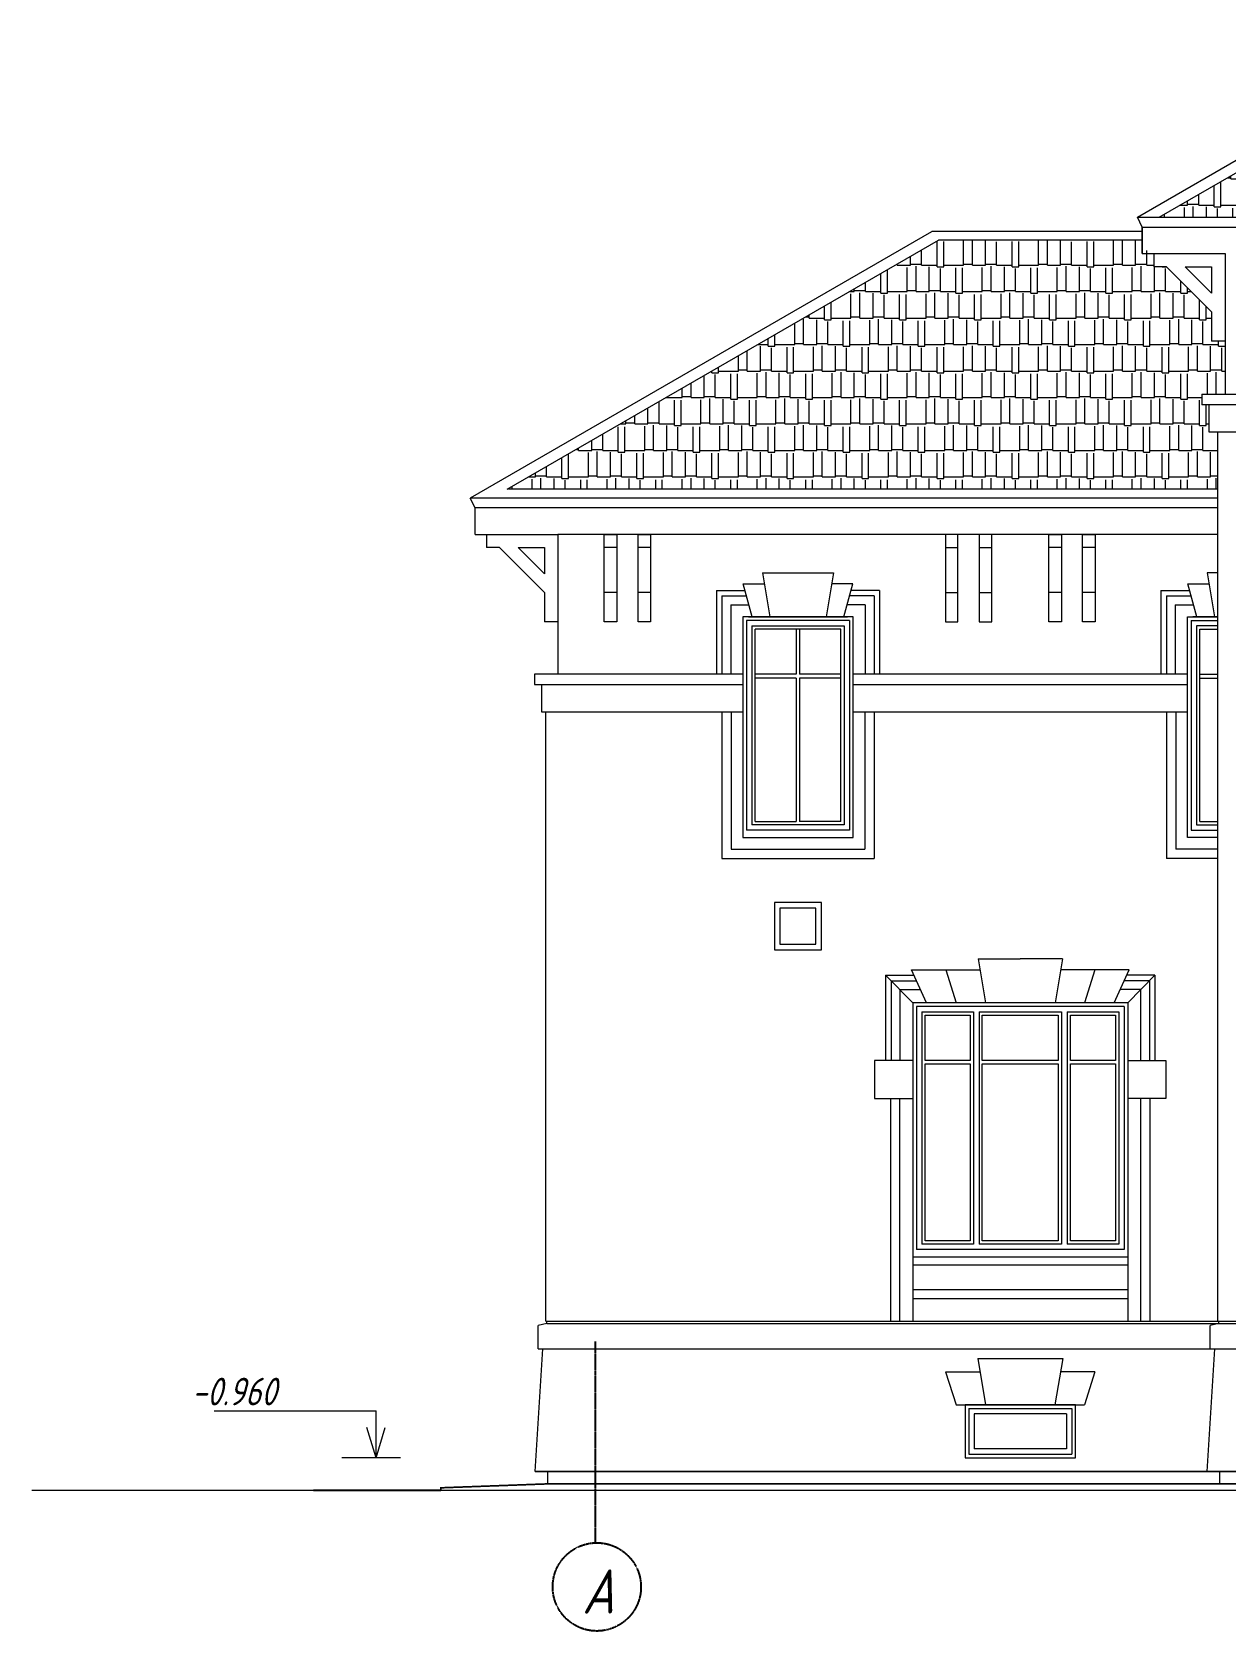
# Model space of a CAD drawing. Header units: millimetres. Extents: x 74752 to 193506, y -83124 to -13126.
# Drawn here: x 136420 to 147233, y -30960 to -16462 of the extents above; entities that cross this region are included whole.
import ezdxf

# ---------------------------------------------------------------- set-up
doc = ezdxf.new("R2010")
doc.units = ezdxf.units.MM
doc.linetypes.add('CENTER2', pattern=[1.125, 0.75, -0.125, 0.125, -0.125])
doc.layers.add('axis', color=40, linetype='CENTER2')
doc.layers.add('wall', color=5, linetype='Continuous')
doc.styles.add('ESKD', font='eskd.shx', dxfattribs={"oblique": 15})

msp = doc.modelspace()

# ---------------------------------------------------------------- hatches: boundary and pattern name
at = {"layer": 'wall', "linetype": 'Continuous', "lineweight": 15, "ltscale": 0.13, "true_color": 0x8f9991}
h = msp.add_hatch(dxfattribs=at)
h.set_pattern_fill('AR-RSHKE', color=252, scale=20, style=0)
h.set_pattern_definition([(0, (-6969595.44, 1255166.4), (510, 240), [120, -100, 140, -60, 180, -80]), (0, (-6969475.44, 1255176.4), (510, 240), [100, -380, 80, -120]), (0, (-6969235.44, 1255151.4), (510, 240), [60, -620]), (90, (-6969595.44, 1255166.4), (-170, 240), [230, -730]), (90, (-6969475.44, 1255166.4), (-170, 240), [225, -735]), (90, (-6969375.44, 1255166.4), (-170, 240), [210, -750]), (90, (-6969235.44, 1255151.4), (-170, 240), [230, -730]), (90, (-6969175.44, 1255151.4), (-170, 240), [230, -730]), (90, (-6968995.44, 1255166.4), (-170, 240), [220, -740])])
h.paths.add_polyline_path([(149347.9, -16576.6), (148744.6, -16925), (146637.6, -18141.5), (152058.3, -18141.5)])
h = msp.add_hatch(dxfattribs=at)
h.set_pattern_fill('AR-RSHKE', color=252, scale=20, style=0)
h.set_pattern_definition([(0, (-6975506.88, 1252703.6), (510, 240), [120, -100, 140, -60, 180, -80]), (0, (-6975386.88, 1252713.6), (510, 240), [100, -380, 80, -120]), (0, (-6975146.88, 1252688.6), (510, 240), [60, -620]), (90, (-6975506.88, 1252703.6), (-170, 240), [230, -730]), (90, (-6975386.88, 1252703.6), (-170, 240), [225, -735]), (90, (-6975286.88, 1252703.6), (-170, 240), [210, -750]), (90, (-6975146.88, 1252688.6), (-170, 240), [230, -730]), (90, (-6975086.88, 1252688.6), (-170, 240), [230, -730]), (90, (-6974906.88, 1252703.6), (-170, 240), [220, -740])])
h.paths.add_polyline_path([(146482.7, -18350.8), (144634.6, -18352.2), (140728.4, -20607.9), (147167.7, -20607.5), (147167.7, -20091.5), (147095.5, -20091.5), (147088.3, -19840.4), (147023.3, -19841.5), (147023.3, -19746.5), (147233.3, -19742.5), (147231.4, -19264.5), (147111.4, -19264.5), (147111.4, -18998.8), (146703.3, -18590.7), (146588.1, -18590.7)])

# ---------------------------------------------------------------- linework, layer by layer
at = {"layer": 'axis'}
msp.add_line((141527.8, -30160.1, -48344), (141527.8, -28335.8, -48344), dxfattribs=at)
at = {"layer": 'axis', "color": 18, "true_color": 0x000000}
msp.add_circle((141539.8, -30559.9, -48344), 400, dxfattribs=at)
at = {"layer": 'wall', "color": 250, "linetype": 'Continuous', "lineweight": 15, "ltscale": 0.13}
for p, q in [((146439, -18141.5, -48344.7), (149347.9, -16462, -48344.7)), ((146637.6, -18141.5, -48345.4), (149347.9, -16576.6, -48345.4)), ((146482.9, -18231.3, -48344.7), (146439, -18141.5, -48344.7)), ((146439, -18141.5, -48344.7), (152256.8, -18141.5, -48344.7)), ((146482.7, -18470.9, -48344.7), (146482.7, -18230.9, -48344.7)), ((146482.7, -18230.9, -48345.4), (152213.2, -18230.9, -48345.4)), ((146482.7, -18231.3, -48344.7), (146482.7, -18470.9, -48344.7)), ((140395.5, -20684.5, -54750.8), (144576.1, -18270.8, -54750.8)), ((140728.4, -20607.5, -54750.8), (144637, -18350.8, -54750.8)), ((146482.7, -18270.8, -51547.4), (144576.1, -18270.8, -51547.4)), ((146482.7, -18350.8, -51547.4), (144637, -18350.8, -51547.4)), ((146482.7, -18470.9, -48344.7), (147233.3, -18470.9, -48344.7)), ((146588.1, -18470.7, -48344.7), (146588.1, -18590.7, -48344.7)), ((147233.3, -18470.9, -48344.7), (147233.3, -18918.4, -48344.7)), ((146703.3, -18590.7, -48344.7), (146588.1, -18590.7, -48344.7)), ((147111.4, -18998.8, -48344.7), (146703.3, -18590.7, -48344.7)), ((146873, -18590.7, -48344.7), (147111.4, -18590.7, -48344.7)), ((147111.4, -18829.1, -48344.7), (146873, -18590.7, -48344.7)), ((147111.4, -18590.7, -48344.7), (147111.4, -18829.1, -48344.7)), ((147233.3, -18918.3, -48344.7), (147233.3, -19742.5, -48382.1)), ((147111.4, -18998.8, -48344.7), (147111.4, -19264.5, -48344.7)), ((147231.4, -19264.5, -48344.7), (147111.4, -19264.5, -48344.7)), ((147023.3, -19745.5, -48382.1), (147023.3, -19841.5, -48382.1)), ((147023.3, -19746.5, -48478.5), (151672.5, -19746.5, -48478.5)), ((151672.5, -19841.5, -48478.5), (147023.3, -19841.5, -48478.5)), ((147088.3, -20091.5, -48382.1), (147088.3, -19840.4, -48382.1)), ((151607.5, -20091.5, -48478.5), (147088.3, -20091.5, -48478.5)), ((147167.7, -28151.1, -48344.7), (147167.7, -20091.5, -48344.7)), ((140436.4, -20777.4, -48344.7), (140392.6, -20687.5, -48344.7)), ((147167.7, -20687.5, -51548.8), (140392.6, -20687.5, -48344.7)), ((147167.7, -20607.5, -51548.8), (140739.1, -20607.5, -48344.7)), ((140436.2, -21016.9, -48344.7), (140436.2, -20776.9, -48344.7)), ((140436.2, -21016.9, -48344.7), (140436.2, -20776.9, -48344.7)), ((147167.7, -20776.9, -51548.8), (140436.2, -20776.9, -48344.7)), ((140435.5, -21017.4, -48344.7), (141186.1, -21017.4, -48344.7)), ((140541, -21017.2, -48344.7), (140541, -21137.2, -48344.7)), ((140541, -21017.2, -48344.7), (140541, -21137.2, -48344.7)), ((147167.7, -21017.4, -51548.8), (141186.1, -21017.4, -48344.7)), ((141186.1, -21017.4, -48344.7), (141186.1, -21464.9, -48344.7)), ((140656.2, -21137.2, -48344.7), (140541, -21137.2, -48344.7)), ((140656.2, -21137.2, -48344.7), (140541, -21137.2, -48344.7)), ((141064.3, -21545.3, -48344.7), (140656.2, -21137.2, -48344.7)), ((141064.3, -21545.3, -48344.7), (140656.2, -21137.2, -48344.7)), ((140825.9, -21137.2, -48344.7), (141064.3, -21137.2, -48344.7)), ((141064.3, -21375.6, -48344.7), (140825.9, -21137.2, -48344.7)), ((140825.9, -21137.2, -48344.7), (141064.3, -21137.2, -48344.7)), ((141064.3, -21375.6, -48344.7), (140825.9, -21137.2, -48344.7)), ((141064.3, -21137.2, -48344.7), (141064.3, -21375.6, -48344.7)), ((141064.3, -21137.2, -48344.7), (141064.3, -21375.6, -48344.7)), ((141722.6, -21137.2, -48344.7), (141607.4, -21137.2, -48344.7)), ((142028.5, -21137.2, -48344.7), (141913.3, -21137.2, -48344.7)), ((144697.3, -21137.2, -48344.7), (144812.5, -21137.2, -48344.7)), ((145003.3, -21137.2, -48344.7), (145118.5, -21137.2, -48344.7)), ((145752.4, -21137.2, -48344.7), (145637.2, -21137.2, -48344.7)), ((146058.4, -21137.2, -48344.7), (145943.2, -21137.2, -48344.7)), ((143041.1, -21366.5, -51385.8), (143684.7, -21366.5, -51346.8)), ((143041.1, -21366.5, -51399.3), (143107.9, -21764.7, -51301.4)), ((143684.7, -21366.5, -51399.3), (143617.9, -21764.7, -51301.4)), ((147167.7, -21366.5, -51352.6), (147070.9, -21366.5, -51346.8)), ((147070.9, -21366.5, -51399.3), (147137.7, -21764.7, -51301.4)), ((141064.3, -21545.3, -48344.7), (141064.3, -21811, -48344.7)), ((141064.3, -21545.3, -48344.7), (141064.3, -21811, -48344.7)), ((141186.1, -21464.7, -48344.7), (141186.1, -22079.2, -51949.8)), ((141186.1, -21464.7, -48344.7), (141186.1, -22284.3, -51949.8)), ((141722.6, -21544.5, -48344.7), (141607.4, -21544.5, -48344.7)), ((142028.5, -21544.5, -48344.7), (141913.3, -21544.5, -48344.7)), ((142622.9, -21524.7, -51386.5), (142622.9, -22284.3, -47952.1)), ((142622.9, -21524.7, -51384.6), (142882, -21524.7, -51365)), ((142672.9, -21575.6, -51376.5), (142672.9, -22284.3, -47942.4)), ((142672.9, -21575.6, -51376.5), (142895.9, -21575.6, -51376.5)), ((142865.7, -21464.7, -50869.4), (143057.7, -21464.7, -50853.3)), ((142947.6, -21764.7, -50940), (142865.7, -21464.7, -50942.4)), ((143860.2, -21464.7, -50869.4), (143668.1, -21464.7, -50853.3)), ((143778.2, -21764.7, -50940), (143860.2, -21464.7, -50942.4)), ((144052.9, -21575.6, -51376.5), (143829.9, -21575.6, -51376.5)), ((144102.9, -21524.7, -51385.7), (143843.8, -21524.7, -51366.1)), ((144052.9, -21575.6, -51376.5), (144052.9, -22284.3, -48344.1)), ((144102.9, -21524.7, -51386.5), (144102.9, -22284.3, -48353.8)), ((144697.3, -21544.5, -48344.7), (144812.5, -21544.5, -48344.7)), ((145003.3, -21544.5, -48344.7), (145118.5, -21544.5, -48344.7)), ((145752.4, -21544.5, -48344.7), (145637.2, -21544.5, -48344.7)), ((146058.4, -21544.5, -48344.7), (145943.2, -21544.5, -48344.7)), ((146652.7, -21524.7, -51386.5), (146652.7, -22284.3, -48353.8)), ((146652.7, -21524.7, -51385.7), (146911.9, -21524.7, -51366.1)), ((146702.7, -21575.6, -51376.5), (146702.7, -22284.3, -48344.1)), ((146702.7, -21575.6, -51376.5), (146925.8, -21575.6, -51376.5)), ((146895.5, -21464.7, -50869.4), (147087.6, -21464.7, -50853.3)), ((146977.5, -21764.7, -50940), (146895.5, -21464.7, -50942.4)), ((142752.9, -21654.7, -51376.7), (142917.6, -21654.7, -51364.2)), ((142752.9, -21654.7, -51376.7), (142752.9, -22284.3, -47952.5)), ((143972.9, -21654.7, -51377.8), (143808.2, -21654.7, -51365.3)), ((143972.9, -21654.7, -51376.7), (143972.9, -22284.3, -48355)), ((146782.7, -21654.7, -51377.8), (146947.4, -21654.7, -51365.3)), ((146782.7, -21654.7, -51376.7), (146782.7, -22284.3, -48355)), ((141184.3, -21811, -48344.7), (141064.3, -21811, -48344.7)), ((141184.3, -21811, -48344.7), (141064.3, -21811, -48344.7)), ((143862.9, -21764.7, -51366.3), (142862.9, -21764.7, -51366.3)), ((142862.9, -21764.7, -51366.3), (142862.9, -23764.7, -47940.8)), ((143829.9, -21797.7, -51337.7), (142895.9, -21797.7, -51366.3)), ((142895.9, -21797.7, -51366.3), (142895.9, -23699.7, -47931.2)), ((142913.1, -21764.7, -51366.3), (143812.7, -21764.7, -51366.3)), ((142944.7, -21846.7, -51366.3), (143781.1, -21846.7, -51339.3)), ((142944.7, -21846.7, -51366.3), (142944.7, -23650.7, -47931.2)), ((143347.9, -21876.6, -51732.1), (143347.9, -22284.3, -52863.3)), ((143377.9, -21876.6, -51732.1), (143377.9, -22284.3, -52863.3)), ((143781.1, -21846.7, -51366.3), (143781.1, -23650.7, -47931.2)), ((143829.9, -21797.7, -51366.3), (143829.9, -23699.7, -47931.2)), ((143862.9, -23764.7, -47940.8), (143862.9, -21764.7, -51366.3)), ((146892.7, -23764.7, -47940.8), (146892.7, -21764.7, -51366.3)), ((146892.7, -21764.7, -51366.3), (147167.7, -21764.7, -51366.3)), ((146925.7, -21797.7, -51337.7), (147167.7, -21797.7, -51345.1)), ((146925.7, -21797.7, -51366.3), (146925.7, -23699.7, -47931.2)), ((147167.7, -21764.7, -51366.3), (146943, -21764.7, -51366.3)), ((147167.7, -21846.7, -51345.5), (146974.5, -21846.7, -51339.3)), ((146974.5, -21846.7, -51366.3), (146974.5, -23650.7, -47931.2)), ((141186.1, -22284.3, -51949.8), (140976.2, -22284.3, -51949.8)), ((140976.2, -22284.3, -51949.8), (140976.2, -22379.2, -51949.8)), ((142862.9, -22284.3, -52926.2), (140976.2, -22284.3, -51949.8)), ((140976.2, -22284.3, -51949.8), (140976.2, -22379.2, -51949.8)), ((143347.9, -22284.3, -50569.1), (142974.7, -22284.3, -48343.2)), ((143347.9, -22321.7, -50569.1), (142974.7, -22321.6, -48343.2)), ((143347.9, -22321.7, -52863.3), (143347.9, -23620.9, -48306.6)), ((143751.1, -22284.3, -52973.8), (143377.9, -22284.3, -50748)), ((143751.1, -22321.7, -52973.8), (143377.9, -22321.7, -50748)), ((143377.9, -22321.7, -52863.3), (143377.9, -23620.9, -48306.6)), ((146892.7, -22284.3, -55011.7), (143862.9, -22284.3, -53443.7)), ((147004.6, -22284.3, -52973.8), (147167.7, -22284.3, -52000.7)), ((147004.6, -22321.7, -52973.8), (147167.7, -22321.7, -52000.7)), ((140976.2, -22379.2, -51949.8), (141186.1, -22379.2, -51949.8)), ((140976.2, -22379.2, -51949.8), (142862.9, -22379.2, -52926.2)), ((141041.2, -22629.2, -51949.8), (141041.2, -22379.2, -51949.8)), ((141041.2, -22629.2, -51949.8), (141041.2, -22379.2, -51949.8)), ((143862.9, -22379.2, -53443.7), (146892.7, -22379.2, -55011.7)), ((142862.9, -22629.2, -52902.6), (141041.2, -22629.2, -51949.8)), ((141077.6, -28151.1, -48553), (141077.6, -22629.2, -51949.8)), ((142672.6, -22629.2, -48000.7), (142672.6, -23955.9, -48003.8)), ((142757, -22629.2, -47944.1), (142757, -23871.5, -47948.6)), ((146892.7, -22629.2, -55010.2), (143862.9, -22629.2, -53425.6)), ((143968.8, -22629.2, -48346.8), (143968.8, -23871.5, -47948.6)), ((144053.2, -22629.2, -48403.3), (144053.2, -23955.9, -48003.8)), ((146702.4, -22629.2, -48403.3), (146702.4, -23955.9, -48003.8)), ((146786.8, -22629.2, -48346.8), (146786.8, -23871.5, -47948.6)), ((142974.7, -23620.9, -48306.6), (143347.9, -23620.9, -48306.6)), ((143751.1, -23620.9, -48306.6), (143377.9, -23620.9, -48306.6)), ((147004.6, -23620.9, -48306.6), (147167.7, -23620.9, -48306.6)), ((142862.9, -23764.7, -47914.4), (143862.9, -23764.7, -47914.4)), ((143829.9, -23699.7, -47914.4), (142895.9, -23699.7, -47914.4)), ((143781.1, -23650.7, -47914.4), (142944.7, -23650.7, -47914.4)), ((147167.7, -23764.7, -47914.4), (146892.7, -23764.7, -47914.4)), ((146925.7, -23699.7, -47914.4), (147167.7, -23699.7, -47914.4)), ((146974.5, -23650.7, -47914.4), (147167.7, -23650.7, -47914.4)), ((142757, -23871.5, -47940.8), (143968.8, -23871.5, -47940.8)), ((147167.7, -23871.5, -47940.8), (146786.8, -23871.5, -47940.8)), ((142672.6, -23955.9, -47940.8), (144053.2, -23955.9, -47940.8)), ((147167.7, -23955.9, -47940.8), (146702.4, -23955.9, -47940.8)), ((144995.3, -24864.9, -51447.2), (145377.8, -24864.9, -51424)), ((144995.3, -24864.9, -51460.7), (145063.1, -25264.9, -51473.5)), ((145760.4, -24864.9, -51447.2), (145377.8, -24864.9, -51424)), ((145760.4, -24864.9, -51460.7), (145692.5, -25264.9, -51473.5)), ((144157.1, -25014.9, -51528.4), (144413.7, -25014.9, -51509)), ((144157.1, -25014.9, -51518.4), (144157.1, -25786.1, -51520.9)), ((144403, -25264.9, -51518.6), (144157.1, -25014.9, -51518.4)), ((144207.1, -25065.7, -51518.5), (144437, -25065.7, -51518.5)), ((144207.1, -25065.7, -51518.6), (144207.1, -25786.1, -51520.9)), ((144390.9, -24964.9, -51510.8), (145012.2, -24964.9, -51463.8)), ((144528.2, -25264.9, -51538.1), (144390.9, -24964.9, -51538.9)), ((144701.5, -24964.9, -51539.3), (144795.6, -25264.9, -51538.4)), ((146364.8, -24964.9, -51510.8), (145743.4, -24964.9, -51463.8)), ((146054.1, -24964.9, -51539.3), (145960, -25264.9, -51538.4)), ((146227.5, -25264.9, -51538.1), (146364.8, -24964.9, -51538.9)), ((146548.6, -25065.7, -51518.5), (146318.6, -25065.7, -51518.5)), ((146598.6, -25014.9, -51528.4), (146341.9, -25014.9, -51509)), ((146352.7, -25264.9, -51518.6), (146598.6, -25014.9, -51518.4)), ((146548.6, -25065.7, -51518.6), (146548.6, -25786.1, -51520.9)), ((146598.6, -25014.9, -51518.4), (146598.6, -25786.1, -51520.9)), ((144287.1, -25144.9, -51518.6), (144473.3, -25144.9, -51504.5)), ((144287.1, -25144.9, -51518.6), (144287.1, -25786.1, -51520.7)), ((146468.6, -25144.9, -51518.6), (146282.4, -25144.9, -51504.5)), ((146468.6, -25144.9, -51518.6), (146468.6, -25786.1, -51520.7)), ((146352.7, -25264.9, -51518.6), (144402.7, -25264.9, -51576.2)), ((144402.7, -25264.9, -51576.2), (144402.7, -28151.1, -51586.4)), ((144402.7, -25264.9, -51576.2), (144402.7, -28151.1, -51586.5)), ((146319.7, -25297.9, -51518.6), (144435.7, -25297.9, -51576.2)), ((144435.7, -25297.9, -51576.2), (144435.7, -27501.7, -51545.5)), ((144484.4, -25346.9, -51576.2), (144953.8, -25346.9, -51561.1)), ((144484.4, -25346.9, -51576.2), (144484.4, -27452.7, -51545.5)), ((144953.8, -25346.9, -51466), (144953.8, -27452.7, -52843.9)), ((145003.8, -25346.9, -51559.4), (145751.9, -25346.9, -51535.3)), ((145003.8, -25346.9, -51466), (145003.8, -27452.7, -52843.9)), ((145751.9, -25346.9, -51364.8), (145751.9, -27452.7, -52742.8)), ((145801.9, -25346.9, -51364.8), (145801.9, -27452.7, -52742.8)), ((145801.9, -25346.9, -51533.7), (146270.9, -25346.9, -51518.6)), ((146270.9, -25346.9, -51518.6), (146270.9, -27452.7, -51487.9)), ((146319.7, -25297.9, -51518.6), (146319.7, -27501.7, -51487.9)), ((146319.7, -25297.9, -51518.6), (146319.7, -27501.7, -51487.9)), ((146352.7, -25264.9, -51518.6), (146352.7, -28151.1, -51528.8)), ((146352.7, -25264.9, -51518.6), (146352.7, -28151.1, -51528.9)), ((144402.7, -25464.9, -51576.2), (144402.7, -27741.7, -51685.2)), ((146352.7, -25464.9, -51518.6), (146352.7, -27741.7, -51627.6)), ((144402.7, -25786.1, -51942), (144057.7, -25786.1, -51942)), ((144057.7, -25786.1, -51942), (144057.7, -26131, -51942)), ((146353, -25786.1, -51942), (146698, -25786.1, -51942)), ((146698, -25786.1, -51942), (146698, -26131, -51942)), ((144057.7, -26131, -51942), (144402.7, -26131, -51942)), ((144202.7, -26131, -51578.5), (144202.7, -28151.1, -51582.8)), ((144282.7, -26131, -51578.7), (144282.7, -28151.1, -51583.8)), ((146698, -26131, -51942), (146353, -26131, -51942)), ((146468.6, -26131, -51521.9), (146468.6, -28151.1, -51528.6)), ((146553, -26131, -51578.5), (146553, -28151.1, -51582.8)), ((146319.7, -27501.7, -51487.9), (144435.7, -27501.7, -51545.5)), ((144953.8, -27452.7, -51530.3), (144484.4, -27452.7, -51545.5)), ((145751.9, -27452.7, -51504.6), (145003.8, -27452.7, -51528.7)), ((146270.9, -27452.7, -51487.9), (145801.9, -27452.7, -51503)), ((144402.7, -27566.7, -51545.5), (146352.7, -27566.7, -51487.9)), ((144402.7, -27639.7, -51685.2), (146352.7, -27639.7, -51627.6)), ((144402.7, -27864.7, -51685.2), (146352.7, -27864.7, -51627.6)), ((144402.7, -27944.7, -51685.2), (146352.7, -27944.7, -51627.6)), ((141087.3, -28171.1, -51547.4), (141007.6, -28188.4, -51547.4)), ((141087.3, -28171.1, -54753.6), (141007.6, -28188.4, -54753.6)), ((141007.6, -28401.1, -51547.4), (141007.6, -28188.4, -51547.4)), ((141007.6, -28401.1, -54753.6), (141007.6, -28188.4, -54753.6)), ((141077.6, -28151.1, -51546.7), (160254.7, -28151.1, -51546.7)), ((141087.3, -28171.1, -51547.4), (141087.3, -28151.1, -51547.4)), ((141087.3, -28171.1, -54753.6), (141087.3, -28151.1, -54753.6)), ((141087.3, -28171.1, -51546.7), (160254.7, -28171.1, -51546.7)), ((147177.4, -28171.1, -48345.4), (147097.7, -28188.4, -48345.4)), ((147177.4, -28171.1, -51551.6), (147097.7, -28188.4, -51551.6)), ((147097.7, -28401.1, -48345.4), (147097.7, -28188.4, -48345.4)), ((147097.7, -28401.1, -51551.6), (147097.7, -28188.4, -51551.6)), ((147177.4, -28171.1, -48345.4), (147177.4, -28151.1, -48345.4)), ((147177.4, -28171.1, -51551.6), (147177.4, -28151.1, -51551.6)), ((141047.6, -28401.1, -51547.4), (140978.4, -29513.6, -51547.4)), ((141007.6, -28401.1, -51544.4), (160334.4, -28401.1, -51544.4)), ((147137.7, -28401.1, -48345.4), (147068.5, -29513.6, -48345.4)), ((144991.7, -28489.7, -51656.4), (145062.9, -28909.9, -51669.9)), ((144991.7, -28489.7, -51656.4), (145763.6, -28489.7, -51656.4)), ((145763.6, -28489.7, -51656.4), (145692.4, -28909.9, -51669.9)), ((144701.4, -28609.9, -51683.7), (145012.1, -28609.9, -51660.2)), ((144701.4, -28609.9, -51735.7), (144795.5, -28909.9, -51734.8)), ((146053.9, -28609.9, -51683.7), (145743.2, -28609.9, -51660.2)), ((146053.9, -28609.9, -51735.7), (145959.8, -28909.9, -51734.8)), ((138071, -28963.5, -51575.9), (139538.6, -28963.5, -51575.9)), ((139538.6, -29390.2, -51575.9), (139538.6, -28963.5, -51575.9)), ((144795.5, -28909.9, -51726.6), (145959.8, -28909.9, -51761)), ((144911, -28942.9, -51625.9), (145844.3, -28942.9, -51645)), ((144911, -28942.9, -51625.9), (144911, -29357.2, -51637.1)), ((145795.5, -28991.9, -51645), (144959.8, -28991.9, -51625.9)), ((144959.8, -28991.9, -51625.9), (144959.8, -29308.2, -51634.8)), ((145795.5, -28991.9, -51625.9), (145795.5, -29308.2, -51634.8)), ((145844.3, -28942.9, -51625.9), (145844.3, -29357.2, -51637.1)), ((139538.6, -29390.2, -51575.9), (139455.8, -29114.2, -51575.9)), ((139538.6, -29390.2, -51575.9), (139621.4, -29114.2, -51575.9)), ((139760.1, -29390.2, -51575.9), (139229.6, -29390.2, -51575.9)), ((144911, -29357.2, -51625.9), (145844.3, -29357.2, -51645)), ((145795.5, -29308.2, -51645), (144959.8, -29308.2, -51625.9)), ((141092.9, -29513.6, -54751.7), (141092.9, -29625.5, -54751.7)), ((147183, -29513.6, -51549.7), (147183, -29625.5, -51549.7)), ((163724.6, -29684.7, -54751.7), (136420.2, -29684.7, -54751.7)), ((166758.5, -29684.7, -48347.7), (136420.2, -29684.7, -48347.7))]:
    msp.add_line(p, q, dxfattribs=at)
for points, elevation in [([(141607.4, -21017.4), (141720.8, -21017.4), (141720.8, -21811), (141607.4, -21811)], -48344.7), ([(141913.3, -21017.4), (142026.8, -21017.4), (142026.8, -21811), (141913.3, -21811)], -48344.7), ([(144812.5, -21017.4), (144699.1, -21017.4), (144699.1, -21811), (144812.5, -21811)], -48344.7), ([(145118.5, -21017.4), (145005, -21017.4), (145005, -21811), (145118.5, -21811)], -48344.7), ([(145637.2, -21017.4), (145750.6, -21017.4), (145750.6, -21811), (145637.2, -21811)], -48344.7), ([(145943.2, -21017.4), (146056.6, -21017.4), (146056.6, -21811), (145943.2, -21811)], -48344.7), ([(143149.2, -24782.8), (143576.2, -24782.8), (143576.2, -24355.6), (143149.2, -24355.6)], -48322), ([(143199.2, -24732.8), (143526.2, -24732.8), (143526.2, -24405.6), (143199.2, -24405.6)], -48322), ([(144514.5, -25376.7), (144923.8, -25376.7), (144923.8, -25786.1), (144514.5, -25786.1)], -51942), ([(145033.8, -25376.7), (145721.9, -25376.7), (145721.9, -25786.1), (145033.8, -25786.1)], -51831.8), ([(145831.9, -25376.7), (146241.3, -25376.7), (146241.3, -25786.1), (145831.9, -25786.1)], -51730.7), ([(144514.5, -25816.1), (144923.8, -25816.1), (144923.8, -27422.7), (144514.5, -27422.7)], -51643.4), ([(145033.8, -25816.1), (145721.9, -25816.1), (145721.9, -27422.7), (145033.8, -27422.7)], -51533.2), ([(145831.9, -25816.1), (146241.3, -25816.1), (146241.3, -27422.7), (145831.9, -27422.7)], -51432), ([(145877.3, -28909.9), (144878, -28909.9), (144878, -29390.2), (145877.3, -29390.2)], -51743.8)]:
    msp.add_lwpolyline(points, close=True, dxfattribs=dict(at, elevation=elevation))
at = {"layer": 'wall', "color": 250, "linetype": 'Continuous', "lineweight": 15, "ltscale": 0.13, "elevation": -48306.6}
for points in [[(142974.7, -23620.9), (142974.7, -21876.6)], [(143751.1, -23620.9), (143751.1, -21876.6), (142974.7, -21876.6)], [(147004.6, -23620.9), (147004.6, -21876.6), (147167.7, -21876.6)]]:
    msp.add_lwpolyline(points, dxfattribs=at)
at = {"layer": 'wall', "color": 250, "linetype": 'Continuous', "lineweight": 15, "ltscale": 0.13}
for points, const_width, elevation in [([(160363.6, -29513.6), (140978.4, -29513.6)], 15, -54751.3), ([(140127.1, -29684.7), (138970.7, -29684.7)], 20, -48348.4), ([(141092.9, -29625.9), (140126.2, -29661.4), (140127.1, -29684.7)], 15, -48347.7), ([(160249.1, -29625.5), (141092.9, -29625.5)], 15, -48438.2)]:
    msp.add_lwpolyline(points, dxfattribs=dict(at, const_width=const_width, elevation=elevation))

# ---------------------------------------------------------------- texts
at = {"layer": 'axis', "color": 18, "true_color": 0x000000, "style": 'ESKD', "oblique": 15}
msp.add_text('А', height=400, dxfattribs=at).set_placement((141406.3, -30801.4, -48343.2))
at = {"layer": 'wall', "color": 250, "linetype": 'Continuous', "lineweight": 15, "ltscale": 0.13, "style": 'ESKD', "oblique": 15}
msp.add_text('-0.960', height=250, dxfattribs=at).set_placement((137868.1, -28913.5, -51575.9))

doc.saveas('drawing.dxf')
